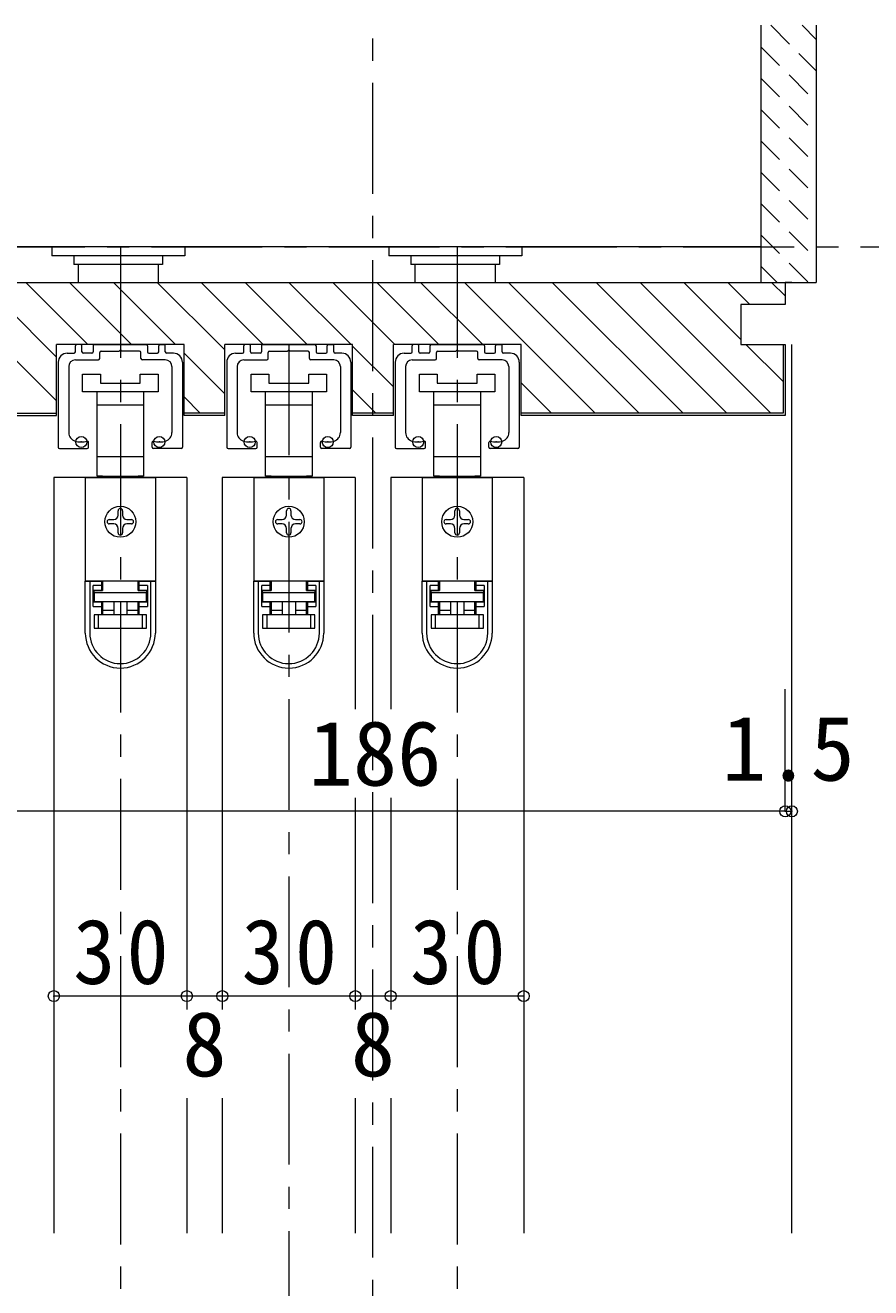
# Model space of a CAD drawing. Units: millimetres, scale not verified. Extents: x -957 to 993, y -689 to 708.
# Drawn here: x -848.5 to -657.7, y -216.7 to 68.1 of the extents above; entities that cross this region are included whole.
import ezdxf
from ezdxf.enums import TextEntityAlignment as Align

# ---------------------------------------------------------------- set-up
doc = ezdxf.new("R2010")
doc.units = ezdxf.units.MM
doc.header["$LTSCALE"] = 5
doc.header["$PDMODE"] = 32
doc.header["$PDSIZE"] = 2.5
doc.linetypes.add('CHAIN1', pattern=[8, 5, -1, 1, -1])
doc.linetypes.add('DASHED1', pattern=[1.8, 1.2, -0.6])
doc.layers.add('0-B_寸法', color=7, linetype='Continuous', lineweight=9)
doc.styles.add('ＭＳ ゴシック', font='')
doc.styles.get('ＭＳ ゴシック').set_extended_font_data('MS Gothic')

# ---------------------------------------------------------------- blocks, each defined once
blk = doc.blocks.new('01')
at = {"layer": '0-B_寸法'}
for p, q in [((-12, 5.72), (-10.45, 5.72)), ((-10.15, 6.02), (-10.15, 7.42)), ((-8.95, 7.72), (-9.85, 7.72)), ((-8.65, 6.02), (-8.65, 7.42)), ((-6.45, 5.72), (-8.35, 5.72)), ((-6.15, 7.42), (-6.15, 6.02)), ((-5.85, 7.72), (5.85, 7.72)), ((-4.65, 4.52), (-4.65, 5.92)), ((-4.35, 6.22), (-0.3, 6.22)), ((0, 6.52), (-0.3, 6.22)), ((0, 6.52), (0.3, 6.22)), ((4.35, 6.22), (0.3, 6.22)), ((4.65, 4.52), (4.65, 5.92)), ((6.15, 7.42), (6.15, 6.02)), ((6.45, 5.72), (8.35, 5.72)), ((8.65, 6.02), (8.65, 7.42)), ((8.95, 7.72), (9.85, 7.72)), ((10.15, 6.02), (10.15, 7.42)), ((12, 5.72), (10.45, 5.72)), ((-14, 3.72), (-14, -15.48)), ((-10.15, 4.22), (-4.95, 4.22)), ((10.15, 4.22), (4.95, 4.22)), ((14, 3.72), (14, -15.48)), ((-11.65, 2.72), (-11.65, -12.157)), ((11.65, 2.72), (11.65, -12.157)), ((-13.7, -15.78), (-7.45, -15.78)), ((-7.15, -15.48), (-7.15, -14.405)), ((7.15, -15.48), (7.15, -14.405)), ((13.7, -15.78), (7.45, -15.78))]:
    blk.add_line(p, q, dxfattribs=at)
for centre, radius, start, end in [((-12, 3.72), 2, 90, 180), ((-10.45, 6.02), 0.3, 270, 0), ((-9.85, 7.42), 0.3, 90, 180), ((-8.95, 7.42), 0.3, 0, 90), ((-8.35, 6.02), 0.3, 180, 270), ((-6.45, 6.02), 0.3, 270, 0), ((-5.85, 7.42), 0.3, 90, 180), ((-4.35, 5.92), 0.3, 90, 180), ((4.35, 5.92), 0.3, 0, 90), ((5.85, 7.42), 0.3, 0, 90), ((6.45, 6.02), 0.3, 180, 270), ((8.35, 6.02), 0.3, 270, 0), ((8.95, 7.42), 0.3, 90, 180), ((9.85, 7.42), 0.3, 0, 90), ((10.45, 6.02), 0.3, 180, 270), ((12, 3.72), 2, 0, 90), ((-10.15, 2.72), 1.5, 90, 180), ((-4.95, 4.52), 0.3, 270, 0), ((4.95, 4.52), 0.3, 180, 270), ((10.15, 2.72), 1.5, 0, 90), ((-9.65, -12.157), 2, 180, 253.54075), ((-8.8, -9.28), 5, 253.54075, 284.75682), ((-7.45, -14.405), 0.3, 0, 104.75682), ((7.45, -14.405), 0.3, 75.24318, 180), ((8.8, -9.28), 5, 255.24318, 286.45925), ((9.65, -12.157), 2, 286.45925, 0), ((-13.7, -15.48), 0.3, 180, 270), ((-7.45, -15.48), 0.3, 270, 0), ((7.45, -15.48), 0.3, 180, 270), ((13.7, -15.48), 0.3, 270, 0)]:
    blk.add_arc(centre, radius, start, end, dxfattribs=at)
for p in [(-8.8, -14.28), (8.8, -14.28)]:
    blk.add_point(p, dxfattribs=at)

msp = doc.modelspace()

# ---------------------------------------------------------------- linework, layer by layer
at = {"layer": '0-B_寸法', "linetype": 'CHAIN1'}
for p, q in [((-770.022, -449.942), (-770.022, 68.058)), ((-900.022, 18.058), (-475.022, 18.058)), ((-827.022, 18.058), (-827.022, -439.942)), ((-751.022, 18.058), (-751.022, -439.942)), ((-789.022, -3.942), (-789.022, -439.942))]:
    msp.add_line(p, q, dxfattribs=at)
at = {"layer": '0-B_寸法'}
for p, q in [((-682.522, 68.058), (-682.522, 10.058)), ((-670.022, 68.058), (-670.022, 10.058)), ((-682.522, 18.058), (-857.522, 18.058)), ((-842.48, 18.058), (-842.48, 16.058)), ((-766.48, 18.058), (-766.48, 16.058)), ((-837.48, 16.058), (-837.48, 14.058)), ((-817.48, 16.058), (-817.48, 14.058)), ((-761.48, 16.058), (-761.48, 14.058)), ((-741.48, 16.058), (-741.48, 14.058)), ((-817.48, 14.058), (-837.48, 14.058)), ((-836.48, 10.058), (-836.48, 14.058)), ((-818.48, 14.058), (-818.48, 10.058)), ((-741.48, 14.058), (-761.48, 14.058)), ((-760.48, 10.058), (-760.48, 14.058)), ((-742.48, 14.058), (-742.48, 10.058)), ((-834.374, -3.942), (-848.374, 10.058)), ((-824.475, -3.942), (-838.475, 10.058)), ((-814.575, -3.942), (-828.575, 10.058)), ((-803.422, -5.196), (-818.676, 10.058)), ((-794.776, -3.942), (-808.776, 10.058)), ((-784.877, -3.942), (-798.877, 10.058)), ((-774.977, -3.942), (-788.977, 10.058)), ((-765.078, -3.942), (-779.078, 10.058)), ((-755.178, -3.942), (-769.178, 10.058)), ((-745.279, -3.942), (-759.279, 10.058)), ((-719.879, -19.442), (-749.379, 10.058)), ((-709.98, -19.442), (-739.48, 10.058)), ((-700.08, -19.442), (-729.58, 10.058)), ((-690.181, -19.442), (-719.681, 10.058)), ((-680.281, -19.442), (-709.781, 10.058)), ((-687.022, -2.802), (-699.882, 10.058)), ((-684.982, 5.058), (-689.982, 10.058)), ((-682.522, 10.058), (-670.022, 10.058)), ((-677.022, 6.997), (-680.083, 10.058)), ((-675.522, 10.058), (-677.022, 10.058)), ((-841.422, -6.794), (-853.022, 4.806)), ((-841.422, -16.694), (-854.173, -3.942)), ((-812.622, -3.942), (-841.422, -3.942)), ((-841.422, -19.942), (-841.422, -3.942)), ((-774.622, -3.942), (-803.422, -3.942)), ((-803.422, -19.942), (-803.422, -3.942)), ((-774.622, -19.942), (-774.622, -3.942)), ((-765.422, -13.498), (-774.622, -4.298)), ((-736.622, -3.942), (-765.422, -3.942)), ((-765.422, -19.942), (-765.422, -3.942)), ((-736.622, -19.942), (-736.622, -3.942)), ((-677.522, -12.302), (-685.882, -3.942)), ((-677.522, -3.942), (-677.522, -19.442)), ((-677.022, -3.942), (-677.022, -19.942)), ((-675.522, -204.442), (-675.522, -3.942)), ((-803.422, -15.096), (-812.622, -5.896)), ((-835.522, -14.642), (-835.522, -10.642)), ((-835.522, -10.642), (-831.522, -10.642)), ((-831.522, -10.642), (-831.522, -12.642)), ((-822.522, -10.642), (-818.522, -10.642)), ((-822.522, -12.642), (-822.522, -10.642)), ((-818.522, -10.642), (-818.522, -14.642)), ((-797.522, -14.642), (-797.522, -10.642)), ((-797.522, -10.642), (-793.522, -10.642)), ((-793.522, -10.642), (-793.522, -12.642)), ((-784.522, -10.642), (-780.522, -10.642)), ((-784.522, -12.642), (-784.522, -10.642)), ((-780.522, -10.642), (-780.522, -14.642)), ((-759.522, -14.642), (-759.522, -10.642)), ((-759.522, -10.642), (-755.522, -10.642)), ((-755.522, -10.642), (-755.522, -12.642)), ((-746.522, -10.642), (-742.522, -10.642)), ((-746.522, -12.642), (-746.522, -10.642)), ((-742.522, -10.642), (-742.522, -14.642)), ((-831.522, -12.642), (-822.522, -12.642)), ((-793.522, -12.642), (-784.522, -12.642)), ((-769.376, -19.442), (-774.622, -14.196)), ((-755.522, -12.642), (-746.522, -12.642)), ((-729.779, -19.442), (-736.622, -12.599)), ((-827.022, -14.642), (-835.522, -14.642)), ((-832.272, -17.642), (-832.272, -14.642)), ((-818.522, -14.642), (-827.022, -14.642)), ((-821.772, -14.642), (-821.772, -17.642)), ((-808.975, -19.442), (-812.622, -15.795)), ((-789.022, -14.642), (-797.522, -14.642)), ((-794.272, -17.642), (-794.272, -14.642)), ((-780.522, -14.642), (-789.022, -14.642)), ((-783.772, -14.642), (-783.772, -17.642)), ((-751.022, -14.642), (-759.522, -14.642)), ((-756.272, -17.642), (-756.272, -14.642)), ((-742.522, -14.642), (-751.022, -14.642)), ((-745.772, -14.642), (-745.772, -17.642)), ((-862.522, -19.442), (-841.422, -19.442)), ((-827.022, -17.642), (-832.272, -17.642)), ((-832.272, -29.242), (-832.272, -17.642)), ((-821.772, -17.642), (-827.022, -17.642)), ((-821.772, -17.642), (-821.772, -29.242)), ((-803.422, -19.442), (-812.622, -19.442)), ((-789.022, -17.642), (-794.272, -17.642)), ((-794.272, -29.242), (-794.272, -17.642)), ((-783.772, -17.642), (-789.022, -17.642)), ((-783.772, -17.642), (-783.772, -29.242)), ((-765.422, -19.442), (-774.622, -19.442)), ((-751.022, -17.642), (-756.272, -17.642)), ((-756.272, -29.242), (-756.272, -17.642)), ((-745.772, -17.642), (-751.022, -17.642)), ((-745.772, -17.642), (-745.772, -29.242)), ((-677.522, -19.442), (-736.622, -19.442)), ((-863.022, -19.942), (-841.422, -19.942)), ((-765.422, -19.942), (-774.622, -19.942)), ((-677.022, -19.942), (-736.622, -19.942)), ((-832.272, -33.642), (-832.272, -29.242)), ((-832.272, -29.242), (-827.022, -29.242)), ((-827.022, -29.242), (-821.772, -29.242)), ((-821.772, -29.242), (-821.772, -33.642)), ((-794.272, -33.642), (-794.272, -29.242)), ((-794.272, -29.242), (-789.022, -29.242)), ((-789.022, -29.242), (-783.772, -29.242)), ((-783.772, -29.242), (-783.772, -33.642)), ((-756.272, -33.642), (-756.272, -29.242)), ((-756.272, -29.242), (-751.022, -29.242)), ((-751.022, -29.242), (-745.772, -29.242)), ((-745.772, -29.242), (-745.772, -33.642)), ((-842.022, -33.942), (-842.022, -204.442)), ((-812.022, -33.942), (-842.022, -33.942)), ((-834.922, -33.942), (-834.922, -57.242)), ((-834.922, -33.942), (-819.122, -33.942)), ((-831.022, -33.642), (-832.272, -33.642)), ((-831.022, -33.942), (-831.022, -33.642)), ((-821.772, -33.642), (-823.022, -33.642)), ((-819.122, -33.942), (-819.122, -57.242)), ((-812.022, -33.942), (-812.022, -153.942)), ((-804.022, -33.942), (-804.022, -153.942)), ((-774.022, -33.942), (-804.022, -33.942)), ((-796.922, -33.942), (-796.922, -57.242)), ((-796.922, -33.942), (-781.122, -33.942)), ((-793.022, -33.642), (-794.272, -33.642)), ((-793.022, -33.942), (-793.022, -33.642)), ((-783.772, -33.642), (-785.022, -33.642)), ((-781.122, -33.942), (-781.122, -57.242)), ((-774.022, -33.942), (-774.022, -86.246)), ((-766.022, -33.942), (-766.022, -86.246)), ((-736.022, -33.942), (-766.022, -33.942)), ((-758.922, -33.942), (-758.922, -57.242)), ((-758.922, -33.942), (-743.122, -33.942)), ((-755.022, -33.642), (-756.272, -33.642)), ((-755.022, -33.942), (-755.022, -33.642)), ((-745.772, -33.642), (-747.022, -33.642)), ((-743.122, -33.942), (-743.122, -57.242)), ((-736.022, -33.942), (-736.022, -204.442)), ((-827.522, -42.442), (-827.522, -41.442)), ((-826.522, -41.442), (-826.522, -42.442)), ((-789.522, -42.442), (-789.522, -41.442)), ((-788.522, -41.442), (-788.522, -42.442)), ((-751.522, -42.442), (-751.522, -41.442)), ((-750.522, -41.442), (-750.522, -42.442)), ((-829.522, -43.442), (-828.522, -43.442)), ((-828.522, -44.442), (-829.522, -44.442)), ((-827.522, -46.442), (-827.522, -45.442)), ((-826.522, -45.442), (-826.522, -46.442)), ((-825.522, -43.442), (-824.522, -43.442)), ((-824.522, -44.442), (-825.522, -44.442)), ((-791.522, -43.442), (-790.522, -43.442)), ((-790.522, -44.442), (-791.522, -44.442)), ((-789.522, -46.442), (-789.522, -45.442)), ((-788.522, -45.442), (-788.522, -46.442)), ((-787.522, -43.442), (-786.522, -43.442)), ((-786.522, -44.442), (-787.522, -44.442)), ((-753.522, -43.442), (-752.522, -43.442)), ((-752.522, -44.442), (-753.522, -44.442)), ((-751.522, -46.442), (-751.522, -45.442)), ((-750.522, -45.442), (-750.522, -46.442)), ((-749.522, -43.442), (-748.522, -43.442)), ((-748.522, -44.442), (-749.522, -44.442)), ((-834.922, -57.242), (-834.922, -57.342)), ((-834.922, -57.242), (-819.122, -57.242)), ((-834.922, -69.042), (-834.922, -57.342)), ((-833.922, -57.342), (-831.222, -57.342)), ((-833.122, -63.042), (-833.122, -58.342)), ((-831.222, -58.342), (-833.122, -58.342)), ((-832.922, -59.442), (-831.022, -59.442)), ((-832.922, -59.942), (-832.922, -59.442)), ((-831.922, -57.242), (-831.922, -57.342)), ((-831.222, -58.342), (-831.222, -57.342)), ((-831.022, -57.242), (-831.022, -59.442)), ((-823.022, -59.442), (-823.022, -57.242)), ((-823.022, -59.442), (-821.122, -59.442)), ((-822.822, -57.342), (-822.822, -58.342)), ((-822.822, -57.342), (-820.122, -57.342)), ((-820.922, -58.342), (-822.822, -58.342)), ((-822.822, -58.342), (-822.822, -59.342)), ((-822.822, -59.342), (-820.922, -59.342)), ((-822.122, -57.342), (-822.122, -57.242)), ((-821.122, -59.442), (-821.122, -59.942)), ((-820.922, -58.342), (-820.922, -63.042)), ((-820.122, -69.042), (-820.122, -57.342)), ((-820.122, -57.342), (-819.122, -57.342)), ((-819.122, -57.242), (-819.122, -57.342)), ((-819.122, -57.342), (-819.122, -69.042)), ((-796.922, -57.242), (-796.922, -57.342)), ((-796.922, -57.242), (-781.122, -57.242)), ((-796.922, -69.042), (-796.922, -57.342)), ((-795.922, -57.342), (-793.222, -57.342)), ((-795.122, -63.042), (-795.122, -58.342)), ((-793.222, -58.342), (-795.122, -58.342)), ((-794.922, -59.442), (-793.022, -59.442)), ((-794.922, -59.942), (-794.922, -59.442)), ((-793.922, -57.242), (-793.922, -57.342)), ((-793.222, -58.342), (-793.222, -57.342)), ((-793.022, -57.242), (-793.022, -59.442)), ((-785.022, -59.442), (-785.022, -57.242)), ((-785.022, -59.442), (-783.122, -59.442)), ((-784.822, -57.342), (-784.822, -58.342)), ((-784.822, -57.342), (-782.122, -57.342)), ((-782.922, -58.342), (-784.822, -58.342)), ((-784.822, -58.342), (-784.822, -59.342)), ((-784.822, -59.342), (-782.922, -59.342)), ((-784.122, -57.342), (-784.122, -57.242)), ((-783.122, -59.442), (-783.122, -59.942)), ((-782.922, -58.342), (-782.922, -63.042)), ((-782.122, -69.042), (-782.122, -57.342)), ((-782.122, -57.342), (-781.122, -57.342)), ((-781.122, -57.242), (-781.122, -57.342)), ((-781.122, -57.342), (-781.122, -69.042)), ((-758.922, -57.242), (-758.922, -57.342)), ((-758.922, -57.242), (-743.122, -57.242)), ((-758.922, -69.042), (-758.922, -57.342)), ((-757.922, -57.342), (-755.222, -57.342)), ((-757.122, -63.042), (-757.122, -58.342)), ((-755.222, -58.342), (-757.122, -58.342)), ((-756.922, -59.442), (-755.022, -59.442)), ((-756.922, -59.942), (-756.922, -59.442)), ((-755.922, -57.242), (-755.922, -57.342)), ((-755.222, -58.342), (-755.222, -57.342)), ((-755.022, -57.242), (-755.022, -59.442)), ((-747.022, -59.442), (-747.022, -57.242)), ((-747.022, -59.442), (-745.122, -59.442)), ((-746.822, -57.342), (-746.822, -58.342)), ((-746.822, -57.342), (-744.122, -57.342)), ((-744.922, -58.342), (-746.822, -58.342)), ((-746.822, -58.342), (-746.822, -59.342)), ((-746.822, -59.342), (-744.922, -59.342)), ((-746.122, -57.342), (-746.122, -57.242)), ((-745.122, -59.442), (-745.122, -59.942)), ((-744.922, -58.342), (-744.922, -63.042)), ((-744.122, -69.042), (-744.122, -57.342)), ((-744.122, -57.342), (-743.122, -57.342)), ((-743.122, -57.242), (-743.122, -57.342)), ((-743.122, -57.342), (-743.122, -69.042)), ((-831.222, -62.042), (-833.122, -62.042)), ((-831.222, -63.042), (-831.222, -62.042)), ((-831.022, -61.942), (-831.022, -63.942)), ((-828.522, -61.942), (-828.522, -64.942)), ((-825.522, -61.942), (-825.522, -64.942)), ((-823.022, -63.942), (-823.022, -61.942)), ((-793.222, -62.042), (-795.122, -62.042)), ((-793.222, -63.042), (-793.222, -62.042)), ((-793.022, -61.942), (-793.022, -63.942)), ((-790.522, -61.942), (-790.522, -64.942)), ((-787.522, -61.942), (-787.522, -64.942)), ((-785.022, -63.942), (-785.022, -61.942)), ((-755.222, -62.042), (-757.122, -62.042)), ((-755.222, -63.042), (-755.222, -62.042)), ((-755.022, -61.942), (-755.022, -63.942)), ((-752.522, -61.942), (-752.522, -64.942)), ((-749.522, -61.942), (-749.522, -64.942)), ((-747.022, -63.942), (-747.022, -61.942)), ((-833.122, -63.042), (-831.222, -63.042)), ((-832.922, -64.942), (-832.922, -67.942)), ((-831.922, -64.942), (-832.922, -64.942)), ((-831.922, -67.942), (-831.922, -64.942)), ((-822.122, -64.942), (-831.922, -64.942)), ((-831.222, -64.942), (-831.222, -63.042)), ((-823.022, -63.942), (-825.522, -63.942)), ((-823.022, -64.942), (-823.022, -63.942)), ((-822.822, -63.042), (-820.922, -63.042)), ((-822.822, -63.042), (-822.822, -64.942)), ((-822.122, -64.942), (-822.122, -67.942)), ((-821.122, -64.942), (-822.122, -64.942)), ((-821.122, -67.942), (-821.122, -64.942)), ((-795.122, -63.042), (-793.222, -63.042)), ((-794.922, -64.942), (-794.922, -67.942)), ((-793.922, -64.942), (-794.922, -64.942)), ((-793.922, -67.942), (-793.922, -64.942)), ((-784.122, -64.942), (-793.922, -64.942)), ((-793.222, -64.942), (-793.222, -63.042)), ((-785.022, -63.942), (-787.522, -63.942)), ((-785.022, -64.942), (-785.022, -63.942)), ((-784.822, -63.042), (-782.922, -63.042)), ((-784.822, -63.042), (-784.822, -64.942)), ((-784.122, -64.942), (-784.122, -67.942)), ((-783.122, -64.942), (-784.122, -64.942)), ((-783.122, -67.942), (-783.122, -64.942)), ((-757.122, -63.042), (-755.222, -63.042)), ((-756.922, -64.942), (-756.922, -67.942)), ((-755.922, -64.942), (-756.922, -64.942)), ((-755.922, -67.942), (-755.922, -64.942)), ((-746.122, -64.942), (-755.922, -64.942)), ((-755.222, -64.942), (-755.222, -63.042)), ((-747.022, -63.942), (-749.522, -63.942)), ((-747.022, -64.942), (-747.022, -63.942)), ((-746.822, -63.042), (-744.922, -63.042)), ((-746.822, -63.042), (-746.822, -64.942)), ((-746.122, -64.942), (-746.122, -67.942)), ((-745.122, -64.942), (-746.122, -64.942)), ((-745.122, -67.942), (-745.122, -64.942)), ((-832.922, -67.942), (-831.922, -67.942)), ((-831.922, -67.942), (-822.122, -67.942)), ((-822.122, -67.942), (-821.122, -67.942)), ((-794.922, -67.942), (-793.922, -67.942)), ((-793.922, -67.942), (-784.122, -67.942)), ((-784.122, -67.942), (-783.122, -67.942)), ((-756.922, -67.942), (-755.922, -67.942)), ((-755.922, -67.942), (-746.122, -67.942)), ((-746.122, -67.942), (-745.122, -67.942)), ((-677.022, -109.246), (-677.022, -81.688)), ((-774.022, -106.246), (-774.022, -153.942)), ((-766.022, -106.246), (-766.022, -153.942)), ((-812.022, -150.942), (-842.022, -150.942)), ((-804.022, -150.942), (-812.022, -150.942)), ((-774.022, -150.942), (-804.022, -150.942)), ((-766.022, -150.942), (-774.022, -150.942)), ((-736.022, -150.942), (-766.022, -150.942)), ((-812.022, -173.942), (-812.022, -204.442)), ((-804.022, -173.942), (-804.022, -204.442)), ((-774.022, -173.942), (-774.022, -204.442)), ((-766.022, -173.942), (-766.022, -204.442))]:
    msp.add_line(p, q, dxfattribs=at)
at = {"layer": '0-B_寸法', "linetype": 'DASHED1'}
for p, q in [((-680.304, 68.058), (-670.022, 57.776)), ((-673.233, 68.058), (-670.022, 64.847)), ((-682.522, 63.205), (-670.022, 50.705)), ((-682.522, 56.134), (-670.022, 43.634)), ((-682.522, 49.062), (-670.022, 36.562)), ((-682.522, 41.991), (-670.022, 29.491)), ((-682.522, 34.92), (-670.022, 22.42)), ((-682.522, 27.849), (-670.022, 15.349)), ((-682.522, 20.778), (-671.801, 10.058)), ((-682.522, 13.707), (-678.872, 10.058))]:
    msp.add_line(p, q, dxfattribs=at)
at = {"layer": '0-B_寸法', "color": 4}
for p, q in [((-677.022, -109.246), (-677.022, -85.188)), ((-675.522, -109.246), (-675.522, -85.188)), ((-677.022, -109.246), (-675.522, -109.246))]:
    msp.add_line(p, q, dxfattribs=at)
at = {"layer": '0-B_寸法'}
for points in [[(-812.48, 18.058), (-812.48, 16.058), (-842.48, 16.058)], [(-736.48, 18.058), (-736.48, 16.058), (-766.48, 16.058)], [(-863.022, 10.058), (-677.022, 10.058), (-677.022, 5.058), (-687.022, 5.058), (-687.022, -3.942), (-677.022, -3.942)], [(-803.422, -19.942), (-812.622, -19.942), (-812.622, -3.942)], [(-831.022, -33.642), (-823.022, -33.642), (-823.022, -33.942)], [(-793.022, -33.642), (-785.022, -33.642), (-785.022, -33.942)], [(-755.022, -33.642), (-747.022, -33.642), (-747.022, -33.942)], [(-834.922, -57.342), (-833.922, -57.342), (-833.922, -69.042)], [(-833.122, -59.342), (-831.222, -59.342), (-831.222, -58.342)], [(-796.922, -57.342), (-795.922, -57.342), (-795.922, -69.042)], [(-795.122, -59.342), (-793.222, -59.342), (-793.222, -58.342)], [(-758.922, -57.342), (-757.922, -57.342), (-757.922, -69.042)], [(-757.122, -59.342), (-755.222, -59.342), (-755.222, -58.342)], [(-820.922, -62.042), (-822.822, -62.042), (-822.822, -63.042)], [(-782.922, -62.042), (-784.822, -62.042), (-784.822, -63.042)], [(-744.922, -62.042), (-746.822, -62.042), (-746.822, -63.042)], [(-828.522, -63.942), (-831.022, -63.942), (-831.022, -64.942)], [(-790.522, -63.942), (-793.022, -63.942), (-793.022, -64.942)], [(-752.522, -63.942), (-755.022, -63.942), (-755.022, -64.942)], [(-677.022, -109.246), (-863.022, -109.246), (-863.022, -85.188)]]:
    msp.add_lwpolyline(points, dxfattribs=at)
for points in [[(-832.922, -61.942), (-821.122, -61.942), (-821.122, -59.942), (-832.922, -59.942)], [(-794.922, -61.942), (-783.122, -61.942), (-783.122, -59.942), (-794.922, -59.942)], [(-756.922, -61.942), (-745.122, -61.942), (-745.122, -59.942), (-756.922, -59.942)]]:
    msp.add_lwpolyline(points, close=True, dxfattribs=at)
for centre in [(-827.022, -43.942), (-789.022, -43.942), (-751.022, -43.942)]:
    msp.add_circle(centre, 3.5, dxfattribs=at)
for centre, radius, start, end in [((-828.522, -42.442), 1, 270, 0), ((-827.022, -41.442), 0.5, 90, 180), ((-827.022, -41.442), 0.5, 0, 90), ((-825.522, -42.442), 1, 180, 270), ((-790.522, -42.442), 1, 270, 0), ((-789.022, -41.442), 0.5, 90, 180), ((-789.022, -41.442), 0.5, 0, 90), ((-787.522, -42.442), 1, 180, 270), ((-752.522, -42.442), 1, 270, 0), ((-751.022, -41.442), 0.5, 90, 180), ((-751.022, -41.442), 0.5, 0, 90), ((-749.522, -42.442), 1, 180, 270), ((-829.522, -43.942), 0.5, 90, 180), ((-829.522, -43.942), 0.5, 180, 270), ((-828.522, -45.442), 1, 0, 90), ((-825.522, -45.442), 1, 90, 180), ((-824.522, -43.942), 0.5, 0, 90), ((-824.522, -43.942), 0.5, 270, 0), ((-791.522, -43.942), 0.5, 90, 180), ((-791.522, -43.942), 0.5, 180, 270), ((-790.522, -45.442), 1, 0, 90), ((-787.522, -45.442), 1, 90, 180), ((-786.522, -43.942), 0.5, 0, 90), ((-786.522, -43.942), 0.5, 270, 0), ((-753.522, -43.942), 0.5, 90, 180), ((-753.522, -43.942), 0.5, 180, 270), ((-752.522, -45.442), 1, 0, 90), ((-749.522, -45.442), 1, 90, 180), ((-748.522, -43.942), 0.5, 0, 90), ((-748.522, -43.942), 0.5, 270, 0), ((-827.022, -46.442), 0.5, 180, 270), ((-827.022, -46.442), 0.5, 270, 0), ((-789.022, -46.442), 0.5, 180, 270), ((-789.022, -46.442), 0.5, 270, 0), ((-751.022, -46.442), 0.5, 180, 270), ((-751.022, -46.442), 0.5, 270, 0), ((-827.022, -69.042), 7.9, 180, 0), ((-827.022, -69.042), 6.9, 180, 0), ((-789.022, -69.042), 7.9, 180, 0), ((-789.022, -69.042), 6.9, 180, 0), ((-751.022, -69.042), 7.9, 180, 0), ((-751.022, -69.042), 6.9, 180, 0)]:
    msp.add_arc(centre, radius, start, end, dxfattribs=at)
for p in [(-677.022, -109.246), (-675.522, -109.246), (-842.022, -150.942), (-812.022, -150.942), (-804.022, -150.942), (-774.022, -150.942), (-766.022, -150.942), (-736.022, -150.942)]:
    msp.add_point(p, dxfattribs=at)

# ---------------------------------------------------------------- block references
for p in [(-827.022, -11.662), (-789.022, -11.662), (-751.022, -11.662)]:
    msp.add_blockref('01', p, dxfattribs=at)

# ---------------------------------------------------------------- texts
at = {"layer": '0-B_寸法', "style": 'ＭＳ ゴシック'}
for s, p in [('1.5', (-691.272, -106.746)), ('186', (-784.522, -107.864)), ('8', (-813.022, -173.442)), ('8', (-775.022, -173.442))]:
    msp.add_text(s, height=14.66, dxfattribs=at).set_placement(p, align=Align.BOTTOM_LEFT)
at = {"layer": '0-B_寸法', "char_height": 14.66, "attachment_point": 7, "style": 'ＭＳ ゴシック'}
for insert in [(-837.647, -148.442), (-799.647, -148.442), (-761.647, -148.442)]:
    msp.add_mtext('\\T1.27;\\W0.95;30', dxfattribs=dict(at, insert=insert))

doc.saveas('drawing.dxf')
